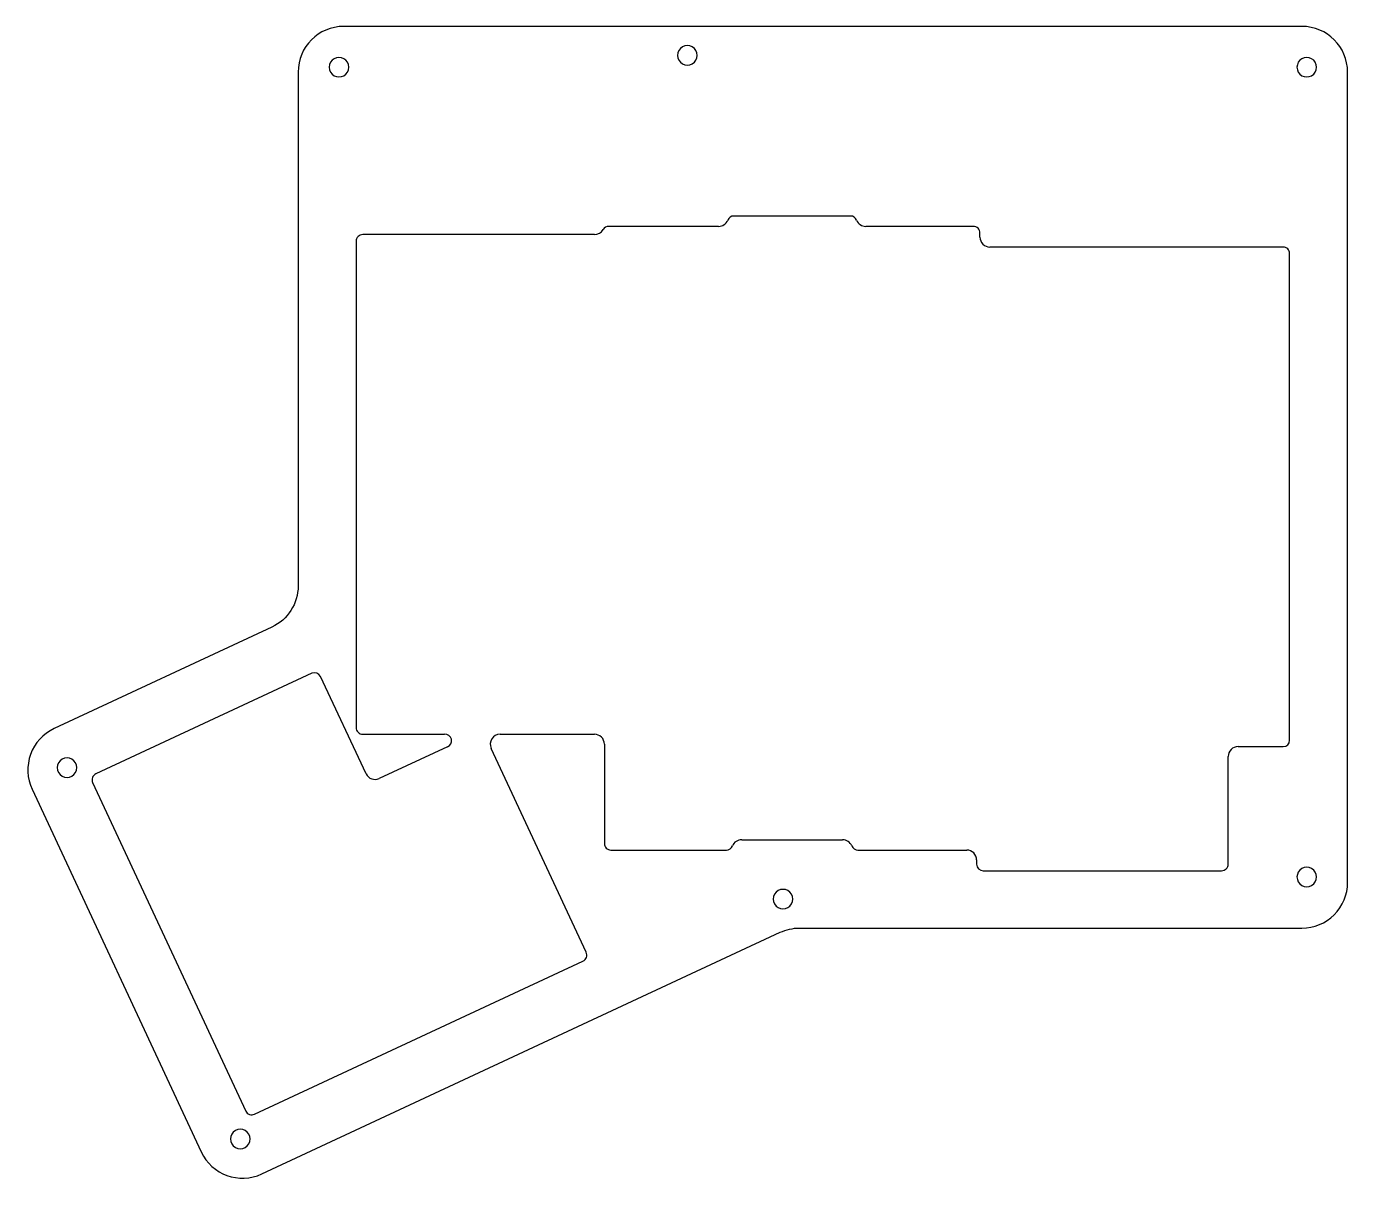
# Model space of a CAD drawing. Extents: x 4 to 207, y 77 to 255.
import ezdxf

# ---------------------------------------------------------------- set-up
doc = ezdxf.new("R2010")
doc.units = 0
doc.layers.add('Layer_1', color=7, linetype='CONTINUOUS')

msp = doc.modelspace()

# ---------------------------------------------------------------- linework, layer by layer
at = {"layer": 'Layer_1', "color": 7}
for p, q in [((107.29102, 250.283417), (107.29102, 250.283417)), ((107.29106, 250.283319), (107.29106, 250.283319)), ((46.03752, 247.728415), (46.03752, 168.83972)), ((53.807745, 248.464539), (53.807745, 248.464539)), ((202.36044, 248.464539), (202.36044, 248.464539)), ((130.81753, 225.620107), (112.92082, 225.620107)), ((110.56617, 224.032607), (93.715884, 224.032607)), ((149.68217, 224.032607), (133.17217, 224.032607)), ((54.940178, 221.746607), (54.940178, 147.07061)), ((91.516178, 222.762607), (55.956178, 222.762607)), ((150.69817, 222.381607), (150.69817, 223.016607)), ((197.23432, 220.857607), (152.22217, 220.857607)), ((198.23432, 145.14961), (198.23432, 219.857606)), ((48.154457, 155.42399), (14.981074, 139.97338)), ((56.457802, 139.97649), (49.480374, 154.93963)), ((55.956178, 146.05461), (68.515578, 146.05461)), ((77.03508, 146.05461), (91.516178, 146.05461)), ((68.94496, 144.1178), (58.483086, 139.23935)), ((93.040178, 144.53061), (93.040178, 129.29061)), ((190.32217, 144.14961), (197.23432, 144.14961)), ((90.254102, 112.57624), (75.653867, 143.88654)), ((188.79817, 126.11561), (188.79817, 142.62561)), ((12.065786, 140.9289), (12.065786, 140.9289)), ((14.489645, 138.62319), (37.998209, 88.2089)), ((114.12217, 129.86211), (129.61617, 129.86211)), ((94.056178, 128.27461), (111.76753, 128.27461)), ((131.97082, 128.27461), (148.66617, 128.27461)), ((150.19017, 126.75061), (150.19017, 126.11561)), ((151.20617, 125.09961), (187.78217, 125.09961)), ((202.36044, 124.1498), (202.36044, 124.1498)), ((121.95444, 120.74342), (121.95444, 120.74342)), ((122.99152, 116.29842), (200.12432, 116.29842)), ((39.348396, 87.71749), (89.762673, 111.22605)), ((38.652224, 83.91283), (38.652224, 83.91283))]:
    msp.add_line(p, q, dxfattribs=at)
for points in [[(53.03752, 254.728414), (49.171527, 254.728414), (46.037521, 251.594408), (46.03752, 247.728415)], [(200.12432, 254.728414), (200.12432, 254.728414), (53.03752, 254.728414), (53.03752, 254.728414)], [(207.12432, 247.728415), (207.124319, 251.594408), (203.990313, 254.728414), (200.12432, 254.728414)], [(105.039947, 251.585584), (104.575278, 251.316774), (104.289684, 250.820138), (104.29107, 250.283319)], [(105.04052, 251.583899), (104.576164, 251.315565), (104.290401, 250.819728), (104.29102, 250.283417)], [(106.542183, 251.585584), (106.077513, 251.854395), (105.504617, 251.854395), (105.039947, 251.585584)], [(106.54152, 251.583899), (106.077164, 251.852234), (105.504876, 251.852234), (105.04052, 251.583899)], [(107.29102, 250.283417), (107.291639, 250.819728), (107.005876, 251.315565), (106.54152, 251.583899)], [(107.29106, 250.283319), (107.292446, 250.820138), (107.006852, 251.316774), (106.542183, 251.585584)], [(51.557429, 249.76449), (51.093167, 249.496297), (50.807354, 249.000698), (50.807746, 248.464539)], [(53.058062, 249.76449), (52.593799, 250.032683), (52.021692, 250.032683), (51.557429, 249.76449)], [(53.807745, 248.464539), (53.808137, 249.000698), (53.522324, 249.496297), (53.058062, 249.76449)], [(104.29107, 250.283319), (104.289684, 249.7465), (104.575278, 249.249864), (105.039947, 248.981054)], [(104.29102, 250.283417), (104.290401, 249.747106), (104.576164, 249.251269), (105.04052, 248.982935)], [(106.54152, 248.982935), (107.005876, 249.251269), (107.291639, 249.747106), (107.29102, 250.283417)], [(106.542183, 248.981054), (107.006852, 249.249864), (107.292446, 249.7465), (107.29106, 250.283319)], [(200.11044, 249.763577), (199.646338, 249.495628), (199.36044, 249.000437), (199.36044, 248.464539)], [(201.61044, 249.763577), (201.146338, 250.031526), (200.574542, 250.031526), (200.11044, 249.763577)], [(202.36044, 248.464539), (202.36044, 249.000437), (202.074542, 249.495628), (201.61044, 249.763577)], [(50.807746, 248.464539), (50.807354, 247.92838), (51.093167, 247.432781), (51.557429, 247.164588)], [(53.058062, 247.164588), (53.522324, 247.432781), (53.808137, 247.92838), (53.807745, 248.464539)], [(105.039947, 248.981054), (105.504617, 248.712243), (106.077513, 248.712243), (106.542183, 248.981054)], [(105.04052, 248.982935), (105.504876, 248.7146), (106.077164, 248.7146), (106.54152, 248.982935)], [(199.36044, 248.464539), (199.36044, 247.928641), (199.646338, 247.43345), (200.11044, 247.165501)], [(201.61044, 247.165501), (202.074542, 247.43345), (202.36044, 247.928641), (202.36044, 248.464539)], [(207.12432, 123.29842), (207.12432, 123.29842), (207.12432, 247.728415), (207.12432, 247.728415)], [(51.557429, 247.164588), (52.021692, 246.896395), (52.593799, 246.896395), (53.058062, 247.164588)], [(200.11044, 247.165501), (200.574542, 246.897552), (201.146338, 246.897552), (201.61044, 247.165501)], [(112.92082, 225.620107), (112.507951, 225.616413), (112.137211, 225.366461), (111.97896, 224.985107)], [(131.75939, 224.985107), (131.604137, 225.368902), (131.231537, 225.620108), (130.81753, 225.620107)], [(91.516178, 222.762607), (92.059002, 222.768694), (92.559318, 223.057552), (92.836002, 223.524607)], [(93.715884, 224.032607), (93.352902, 224.032607), (93.017493, 223.838959), (92.836002, 223.524607)], [(110.56617, 224.032607), (111.187181, 224.032605), (111.746081, 224.409415), (111.97896, 224.985107)], [(131.75939, 224.985107), (131.992935, 224.409959), (132.551414, 224.033431), (133.17217, 224.032607)], [(150.40059, 223.735027), (150.210054, 223.925564), (149.95163, 224.032607), (149.68217, 224.032607)], [(150.69817, 223.016607), (150.69817, 223.286067), (150.591127, 223.544491), (150.40059, 223.735027)], [(55.237758, 222.465027), (55.047221, 222.274491), (54.940178, 222.016067), (54.940178, 221.746607)], [(55.956178, 222.762607), (55.686718, 222.762607), (55.428294, 222.655564), (55.237758, 222.465027)], [(150.69817, 222.381607), (150.69817, 221.977417), (150.858734, 221.589782), (151.144539, 221.303976)], [(151.144539, 221.303976), (151.430345, 221.018171), (151.81798, 220.857607), (152.22217, 220.857607)], [(197.941427, 220.564713), (197.753891, 220.75225), (197.499537, 220.857607), (197.23432, 220.857607)], [(198.23432, 219.857606), (198.23432, 220.122823), (198.128964, 220.377177), (197.941427, 220.564713)], [(46.03752, 168.83972), (46.037519, 166.119219), (44.461288, 163.645122), (41.995639, 162.49547)], [(41.995639, 162.49547), (41.995639, 162.49547), (8.585408, 146.91735), (8.585408, 146.91735)], [(49.480374, 154.93963), (49.225903, 155.414795), (48.655293, 155.62324), (48.154457, 155.42399)], [(8.585408, 146.91735), (6.902775, 146.132793), (5.600731, 144.711934), (4.965722, 142.967357)], [(54.940178, 147.07061), (54.940178, 146.80115), (55.047221, 146.542726), (55.237758, 146.35219)], [(55.237758, 146.35219), (55.428294, 146.161653), (55.686718, 146.05461), (55.956178, 146.05461)], [(69.577824, 145.274104), (69.469292, 145.76366), (69.015198, 146.097314), (68.515578, 146.05461)], [(77.03508, 146.05461), (76.51656, 146.049037), (76.035924, 145.781982), (75.757307, 145.344641)], [(92.593809, 145.608241), (92.308003, 145.894046), (91.920368, 146.05461), (91.516178, 146.05461)], [(68.94496, 144.1178), (69.415817, 144.290246), (69.686357, 144.784549), (69.577824, 145.274104)], [(75.757307, 145.344641), (75.478691, 144.9073), (75.439781, 144.358834), (75.653867, 143.88654)], [(93.040178, 144.53061), (93.040178, 144.9348), (92.879614, 145.322435), (92.593809, 145.608241)], [(190.32217, 144.14961), (189.91798, 144.14961), (189.530345, 143.989046), (189.244539, 143.703241)], [(197.23432, 144.14961), (197.786605, 144.14961), (198.23432, 144.597325), (198.23432, 145.14961)], [(4.965722, 142.967357), (4.330712, 141.222781), (4.414756, 139.2974), (5.199364, 137.61479)], [(9.815384, 142.229102), (9.351077, 141.960842), (9.065288, 141.465131), (9.065788, 140.9289)], [(11.31619, 142.229102), (10.851883, 142.497361), (10.27969, 142.497361), (9.815384, 142.229102)], [(12.065786, 140.9289), (12.066285, 141.465131), (11.780496, 141.960842), (11.31619, 142.229102)], [(189.244539, 143.703241), (188.958734, 143.417435), (188.79817, 143.0298), (188.79817, 142.62561)], [(9.065788, 140.9289), (9.065288, 140.392669), (9.351077, 139.896958), (9.815384, 139.628698)], [(11.31619, 139.628698), (11.780496, 139.896958), (12.066285, 140.392669), (12.065786, 140.9289)], [(14.981074, 139.97338), (14.482925, 139.72682), (14.266526, 139.13227), (14.489645, 138.62319)], [(56.457802, 139.97649), (56.834277, 139.236722), (57.719176, 138.914646), (58.483086, 139.23935)], [(9.815384, 139.628698), (10.27969, 139.360439), (10.851883, 139.360439), (11.31619, 139.628698)], [(5.199364, 137.61479), (5.199364, 137.61479), (31.163749, 81.93351), (31.163749, 81.93351)], [(114.12217, 129.86211), (113.501155, 129.862134), (112.942246, 129.485316), (112.70939, 128.90961)], [(131.02896, 128.90961), (130.796081, 129.485302), (130.237181, 129.862112), (129.61617, 129.86211)], [(93.040178, 129.29061), (93.040178, 129.02115), (93.147221, 128.762726), (93.337758, 128.57219)], [(93.337758, 128.57219), (93.528294, 128.381653), (93.786718, 128.27461), (94.056178, 128.27461)], [(111.76753, 128.27461), (112.181537, 128.274609), (112.554137, 128.525815), (112.70939, 128.90961)], [(131.02896, 128.90961), (131.183499, 128.525237), (131.556545, 128.27373), (131.97082, 128.27461)], [(149.743801, 127.828241), (149.457995, 128.114046), (149.07036, 128.27461), (148.66617, 128.27461)], [(150.19017, 126.75061), (150.19017, 127.1548), (150.029606, 127.542435), (149.743801, 127.828241)], [(150.19017, 126.11561), (150.19017, 125.554489), (150.645049, 125.09961), (151.20617, 125.09961)], [(188.50059, 125.39719), (188.691127, 125.587726), (188.79817, 125.84615), (188.79817, 126.11561)], [(187.78217, 125.09961), (188.05163, 125.09961), (188.310054, 125.206653), (188.50059, 125.39719)], [(200.11044, 125.448838), (199.646338, 125.180889), (199.36044, 124.685698), (199.36044, 124.1498)], [(199.36044, 124.1498), (199.36044, 123.613902), (199.646338, 123.118711), (200.11044, 122.850762)], [(201.61044, 125.448838), (201.146338, 125.716787), (200.574542, 125.716787), (200.11044, 125.448838)], [(202.36044, 124.1498), (202.36044, 124.685698), (202.074542, 125.180889), (201.61044, 125.448838)], [(201.61044, 122.850762), (202.074542, 123.118711), (202.36044, 123.613902), (202.36044, 124.1498)], [(119.70444, 122.042458), (119.240338, 121.774509), (118.95444, 121.279318), (118.95444, 120.74342)], [(121.20444, 122.042458), (120.740338, 122.310407), (120.168542, 122.310407), (119.70444, 122.042458)], [(121.95444, 120.74342), (121.95444, 121.279318), (121.668542, 121.774509), (121.20444, 122.042458)], [(200.11044, 122.850762), (200.574542, 122.582813), (201.146338, 122.582813), (201.61044, 122.850762)], [(205.074067, 118.348673), (206.386822, 119.661427), (207.12432, 121.441905), (207.12432, 123.29842)], [(118.95444, 120.74342), (118.95444, 120.207522), (119.240338, 119.712331), (119.70444, 119.444382)], [(121.20444, 119.444382), (121.668542, 119.712331), (121.95444, 120.207522), (121.95444, 120.74342)], [(119.70444, 119.444382), (120.168542, 119.176433), (120.740338, 119.176433), (121.20444, 119.444382)], [(200.12432, 116.29842), (201.980835, 116.29842), (203.761313, 117.035918), (205.074067, 118.348673)], [(40.465731, 78.54743), (40.465731, 78.54743), (120.03371, 115.64281), (120.03371, 115.64281)], [(120.03371, 115.64281), (120.959967, 116.074641), (121.969546, 116.298418), (122.99152, 116.29842)], [(89.762673, 111.22605), (90.267013, 111.467029), (90.48555, 112.067456), (90.254102, 112.57624)], [(37.998209, 88.2089), (38.111995, 87.964603), (38.318218, 87.775553), (38.571463, 87.683383)], [(38.571463, 87.683383), (38.824707, 87.591213), (39.104203, 87.603482), (39.348396, 87.71749)], [(36.402223, 85.211869), (35.938121, 84.94392), (35.652222, 84.448729), (35.652222, 83.91283)], [(37.902224, 85.211869), (37.438122, 85.479818), (36.866324, 85.479818), (36.402223, 85.211869)], [(38.652224, 83.91283), (38.652224, 84.448729), (38.366325, 84.94392), (37.902224, 85.211869)], [(35.652222, 83.91283), (35.652222, 83.376931), (35.938121, 82.88174), (36.402223, 82.613791)], [(37.902224, 82.613791), (38.366325, 82.88174), (38.652224, 83.376931), (38.652224, 83.91283)], [(31.163749, 81.93351), (32.79749, 78.429918), (36.962012, 76.913961), (40.465731, 78.54743)], [(36.402223, 82.613791), (36.866324, 82.345842), (37.438122, 82.345842), (37.902224, 82.613791)]]:
    msp.add_open_spline(points, degree=3, dxfattribs=at)

doc.saveas('drawing.dxf')
